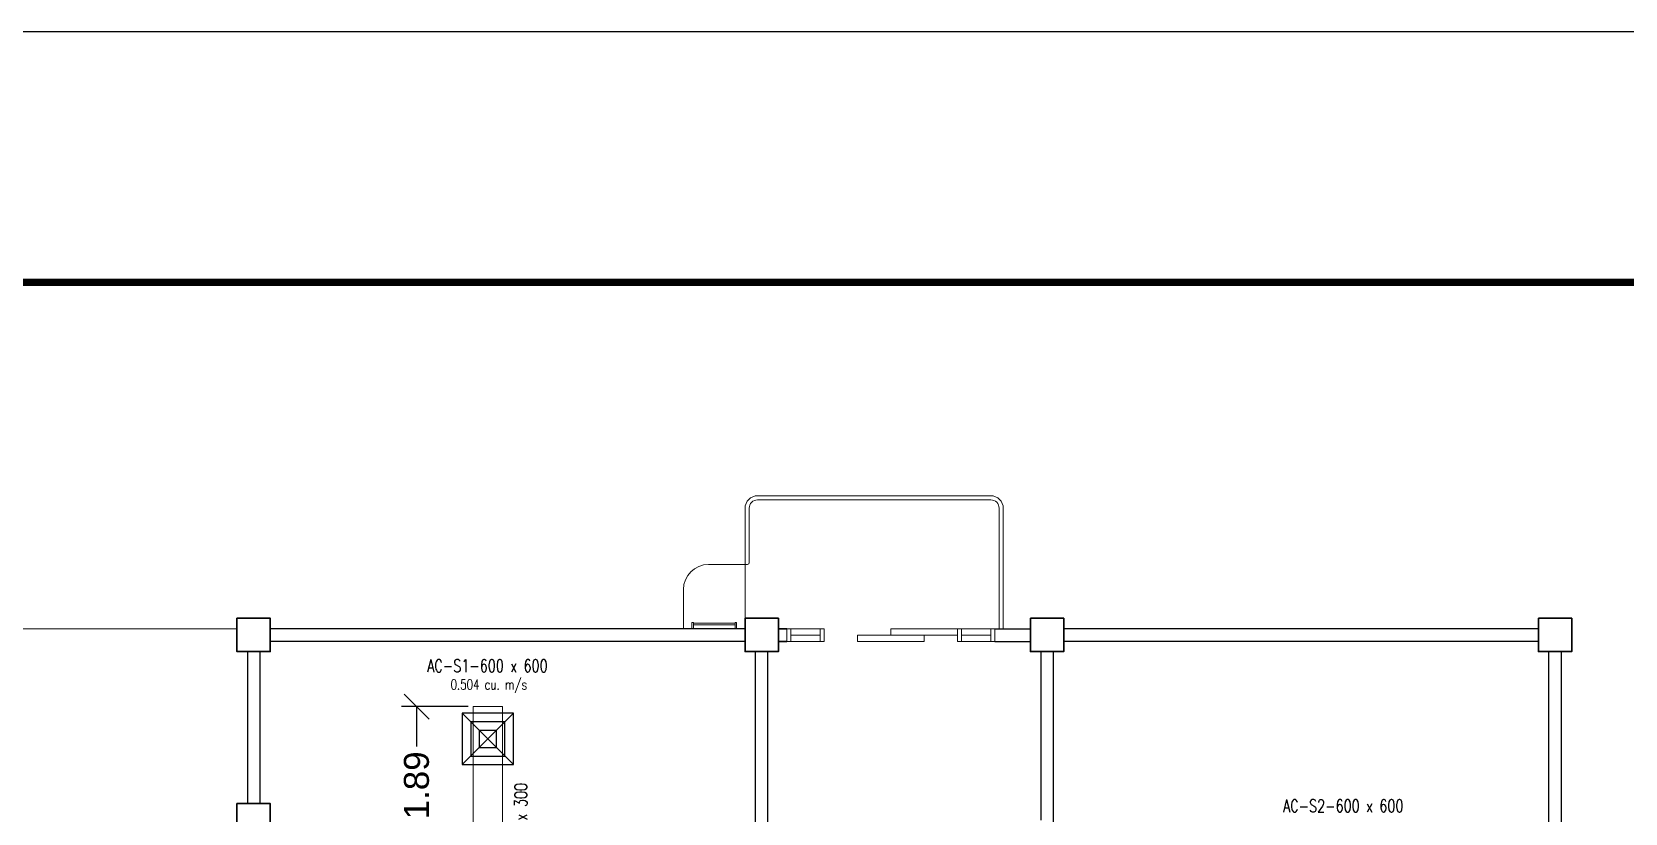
# Model space of a CAD drawing. Header units: millimetres. Extents: x 3 to 421, y 1 to 233.
# Drawn here: x 270.72 to 289.84, y 129.49 to 138.87 of the extents above; entities that cross this region are included whole.
import ezdxf

# ---------------------------------------------------------------- set-up
doc = ezdxf.new("R2010")
doc.units = ezdxf.units.MM
doc.header["$MEASUREMENT"] = 0
for name, color, linetype in [('.1', 1, 'Continuous'), ('diffuser', 7, 'Continuous'), ('ducting label', 7, 'Continuous'), ('Legends', 7, 'Continuous')]:
    doc.layers.add(name, color=color, linetype=linetype)
doc.layers.add('ahu line', color=150, linetype='Continuous', lineweight=20)
doc.layers.add('WALL', color=4, linetype='Continuous', lineweight=30)
doc.styles.add('Arch-Dim', font='simplex.shx', dxfattribs={"width": 0.75})
doc.styles.get("Standard").update_dxf_attribs({"font": 'arial.ttf'})
doc.dimstyles.new('Copy of dimension', dxfattribs={"dimtxt": 0.3, "dimasz": 0.3, "dimexe": 0.18, "dimexo": 0.0625, "dimgap": 0.09, "dimtad": 0, "dimzin": 0, "dimdsep": 46, "dimtxsty": 'Standard', "dimblk": 'OBLIQUE', "dimcen": 0.09, "dimclrd": 256, "dimclre": 256, "dimclrt": 256, "dimadec": 0, "dimazin": 0, "dimtfac": 1, "dimtofl": 0, "dimtmove": 0, "dimatfit": 3, "dimldrblk": 'OBLIQUE', "dimfxl": 1, "dimtolj": 1, "dimtzin": 0, "dimarcsym": 0})

# ---------------------------------------------------------------- blocks, each defined once
blk = doc.blocks.new('AC-S-12')
at = {"layer": 'diffuser', "color": 30}
for p, q in [((-0.15, 0.15), (0.15, -0.15)), ((0.15, 0.15), (-0.15, -0.15)), ((-0.15, 0.15), (-0.15, -0.15)), ((0.15, 0.15), (-0.15, 0.15)), ((-0.1, 0.1), (-0.1, -0.1)), ((0.1, 0.1), (-0.1, 0.1)), ((0.1, -0.1), (0.1, 0.1)), ((0.15, -0.15), (0.15, 0.15)), ((-0.05, 0.05), (-0.05, -0.05)), ((0.05, 0.05), (-0.05, 0.05)), ((0.05, -0.05), (0.05, 0.05)), ((-0.05, -0.05), (0.05, -0.05)), ((-0.15, -0.15), (0.15, -0.15)), ((-0.1, -0.1), (0.1, -0.1))]:
    blk.add_line(p, q, dxfattribs=at)
for points in [[(-0.3582, 0.3582, 0, 0.0447, 0), (-0.2951, 0.295, 0, 0, 0), (-0.15, 0.15, 0, 0, 0)], [(0.3582, 0.3582, 0, 0.0447, 0), (0.2951, 0.295, 0, 0, 0), (0.15, 0.15, 0, 0, 0)], [(-0.3582, -0.3582, 0, 0.0447, 0), (-0.2951, -0.295, 0, 0, 0), (-0.15, -0.15, 0, 0, 0)], [(0.3582, -0.3582, 0, 0.0447, 0), (0.2951, -0.295, 0, 0, 0), (0.15, -0.15, 0, 0, 0)]]:
    blk.add_lwpolyline(points, format="xyseb", dxfattribs=at)
blk = doc.blocks.new('fcu')
at = {"layer": 'diffuser', "xscale": 2.052644456280903, "yscale": 2.052644456280903, "zscale": 2.052644456280903}
blk.add_blockref('AC-S-12', (0, 0), dxfattribs=at)
blk = doc.blocks.new('_Oblique')
at = {"color": 0, "linetype": 'ByBlock', "lineweight": -2}
blk.add_line((-0.5, -0.5), (0.5, 0.5), dxfattribs=at)
blk = doc.blocks.new('*D61')
at = {"layer": 'Defpoints', "color": 0, "transparency": 16777216}
for p in [(275.335, 130.765), (276.016, 130.765), (276.016, 128.873)]:
    blk.add_point(p, dxfattribs=at)
at = {"layer": 'diffuser', "lineweight": -2, "transparency": 16777216}
for p, q in [((275.954, 130.765), (275.155, 130.765)), ((275.335, 130.765), (275.335, 130.285)), ((275.335, 128.873), (275.335, 129.353)), ((275.954, 128.873), (275.155, 128.873))]:
    blk.add_line(p, q, dxfattribs=at)
at = {"layer": 'diffuser', "lineweight": -2, "transparency": 16777216, "xscale": 0.3, "yscale": 0.3, "zscale": 0.3}
for p, rotation in [((275.335, 130.765), 90), ((275.335, 128.873), 270)]:
    blk.add_blockref('_Oblique', p, dxfattribs=dict(at, rotation=rotation))
at = {"layer": 'diffuser', "transparency": 16777216, "insert": (275.335, 129.819), "char_height": 0.3, "attachment_point": 5, "rotation": 90}
blk.add_mtext('\\A1;1.89', dxfattribs=at)

msp = doc.modelspace()

# ---------------------------------------------------------------- linework, layer by layer
at = {"layer": '.1', "color": 0}
msp.add_line((313.659, 138.867), (214.384, 138.867), dxfattribs=at)
at = {"color": 8, "lineweight": 9}
for p, q in [((278.839, 132.472), (279.309, 132.472)), ((279.279, 132.3), (279.279, 131.825)), ((278.539, 131.698), (278.539, 132.172)), ((273.179, 131.697), (257.854, 131.697)), ((278.658, 131.775), (278.638, 131.775)), ((278.638, 131.775), (278.638, 131.695)), ((278.658, 131.695), (278.658, 131.775)), ((278.908, 131.765), (278.658, 131.765)), ((278.908, 131.745), (278.658, 131.745)), ((278.908, 131.765), (279.158, 131.765)), ((278.908, 131.745), (279.158, 131.745)), ((279.158, 131.695), (279.158, 131.775)), ((279.158, 131.775), (279.178, 131.775)), ((279.178, 131.775), (279.178, 131.695))]:
    msp.add_line(p, q, dxfattribs=at)
at = {"color": 8, "lineweight": 25}
for p, q in [((279.279, 131.697), (273.579, 131.697)), ((279.679, 131.697), (279.779, 131.697)), ((279.679, 131.697), (279.779, 131.697)), ((279.779, 131.697), (279.679, 131.697)), ((282.279, 131.697), (282.704, 131.697)), ((288.804, 131.697), (283.104, 131.697)), ((273.304, 131.425), (273.304, 129.6)), ((273.454, 131.425), (273.454, 129.6)), ((279.279, 131.547), (273.579, 131.547)), ((279.404, 125.775), (279.404, 131.425)), ((279.554, 125.775), (279.554, 131.425)), ((279.679, 131.547), (279.779, 131.547)), ((279.779, 131.547), (279.679, 131.547)), ((282.279, 131.547), (282.704, 131.547)), ((282.829, 131.425), (282.829, 129.4)), ((282.979, 131.425), (282.979, 129.35)), ((288.804, 131.547), (283.104, 131.547)), ((288.929, 125.775), (288.929, 131.425)), ((289.079, 125.775), (289.079, 131.425))]:
    msp.add_line(p, q, dxfattribs=at)
at = {"color": 8, "lineweight": 13}
for p, q in [((279.779, 131.697), (279.779, 131.547)), ((280.179, 131.697), (279.829, 131.697)), ((279.829, 131.622), (280.179, 131.622)), ((281.879, 131.697), (282.229, 131.697)), ((282.229, 131.622), (281.879, 131.622)), ((280.179, 131.547), (279.829, 131.547)), ((281.879, 131.547), (282.229, 131.547))]:
    msp.add_line(p, q, dxfattribs=at)
at = {"color": 8, "lineweight": 9, "transparency": 33554687}
for points in [[(282.379, 131.697), (282.379, 133.147, 0.414214), (282.229, 133.297), (279.429, 133.297, 0.414214), (279.279, 133.147), (279.279, 131.822), (279.279, 132.472)], [(282.329, 131.697), (282.329, 133.147, 0.414214), (282.229, 133.247), (279.429, 133.247, 0.414214), (279.329, 133.147), (279.329, 132.492)]]:
    msp.add_lwpolyline(points, format="xyb", dxfattribs=at)
at = {"color": 8, "lineweight": 35}
for points in [[(273.179, 131.825), (273.579, 131.825), (273.579, 131.425), (273.179, 131.425)], [(279.279, 131.825), (279.679, 131.825), (279.679, 131.425), (279.279, 131.425)], [(282.704, 131.825), (283.104, 131.825), (283.104, 131.425), (282.704, 131.425)], [(288.804, 131.825), (289.204, 131.825), (289.204, 131.425), (288.804, 131.425)], [(273.179, 129.6), (273.579, 129.6), (273.579, 129.2), (273.179, 129.2)]]:
    msp.add_lwpolyline(points, close=True, dxfattribs=at)
at = {"color": 8, "lineweight": 13}
for points in [[(279.829, 131.697), (279.829, 131.547), (279.779, 131.547), (279.779, 131.697)], [(280.229, 131.697), (280.229, 131.547), (280.179, 131.547), (280.179, 131.697)], [(281.429, 131.622), (280.629, 131.622), (280.629, 131.547), (281.429, 131.547)], [(281.829, 131.697), (281.029, 131.697), (281.029, 131.622), (281.829, 131.622)], [(281.829, 131.697), (281.829, 131.547), (281.879, 131.547), (281.879, 131.697)], [(282.229, 131.697), (282.229, 131.547), (282.279, 131.547), (282.279, 131.697)]]:
    msp.add_lwpolyline(points, close=True, dxfattribs=at)
at = {"color": 8, "lineweight": 9}
for centre, radius, start, end in [((278.839, 132.172), 0.3, 90, 180), ((279.309, 132.492), 0.02, 270, 0)]:
    msp.add_arc(centre, radius, start, end, dxfattribs=at)
at = {"layer": 'ahu line', "linetype": 'Continuous'}
msp.add_line((276.366, 130.765), (276.016, 130.765), dxfattribs=at)
msp.add_lwpolyline([(276.016, 130.765), (276.016, 128.873)], dxfattribs=at)
msp.add_lwpolyline([(276.366, 130.765), (276.366, 128.973, 0.414214), (276.466, 128.873), (280.516, 128.873)], format="xyb", dxfattribs=at)
at = {"layer": 'WALL', "color": 1, "linetype": 'Continuous', "const_width": 0.0853}
msp.add_lwpolyline([(220.4, 71.48), (310.651, 71.48), (310.651, 135.859), (220.4, 135.859)], close=True, dxfattribs=at)

# ---------------------------------------------------------------- block references
at = {"layer": 'Legends', "linetype": 'Continuous', "lineweight": 25}
msp.add_blockref('fcu', (276.191, 130.376), dxfattribs=at)

# ---------------------------------------------------------------- texts
at = {"layer": 'ducting label', "color": 3, "linetype": 'Continuous', "lineweight": 25, "attachment_point": 1, "style": 'Arch-Dim'}
for s, insert, char_height in [('\\A1;AC-S1-600 x 600', (275.462, 131.33), 0.15), ('\\A1;0.504 cu. m/s', (275.743, 131.09), 0.12), ('\\A1;AC-S2-600 x 600', (285.737, 129.648), 0.15)]:
    msp.add_mtext_dynamic_manual_height_columns(s, width=1.719, gutter_width=1.011, heights=[0], dxfattribs=dict(at, insert=insert, char_height=char_height))
at = {"layer": 'ducting label', "color": 3, "linetype": 'Continuous', "lineweight": 25, "insert": (276.512, 129.033), "char_height": 0.15, "attachment_point": 1, "rotation": 90, "style": 'Arch-Dim'}
msp.add_mtext_dynamic_manual_height_columns('\\A1;350 x 300', width=1.19515, gutter_width=1.011, heights=[0], dxfattribs=at)

# ---------------------------------------------------------------- dimensions: what is measured, and where the dimension line sits
at = {"layer": 'diffuser'}
dim = msp.add_linear_dim(base=(275.335, 130.765), p1=(276.016, 128.873), p2=(276.016, 130.765), angle=90, dimstyle='Copy of dimension', dxfattribs=at)
dim.commit()
dim.dimension.update_dxf_attribs({"geometry": '*D61', "text_midpoint": (275.335, 129.819)})

doc.saveas('drawing.dxf')
